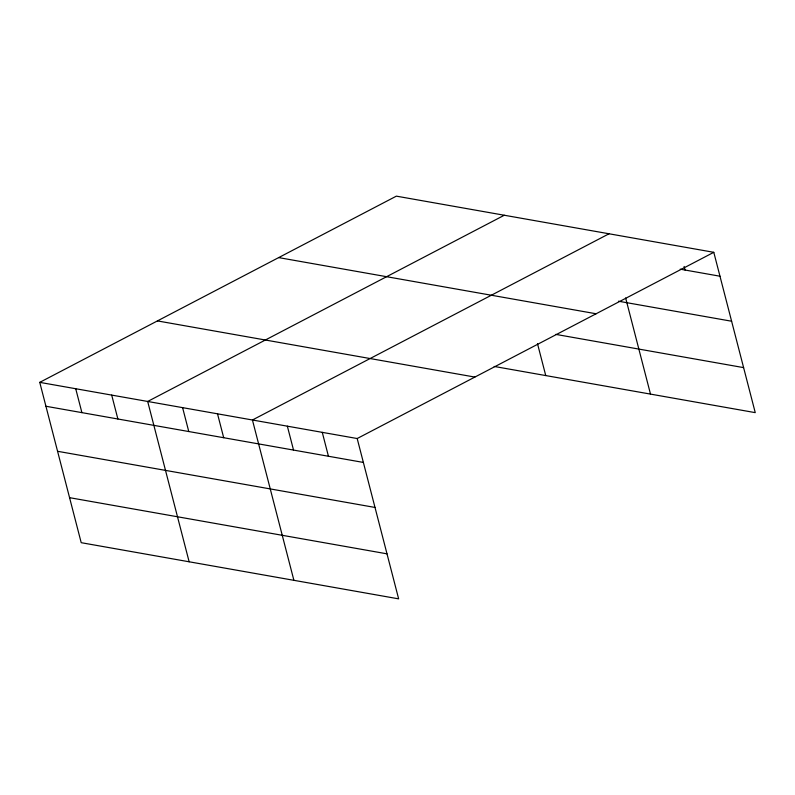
<?xml version="1.0" encoding="UTF-8"?>
<svg xmlns="http://www.w3.org/2000/svg" width="795" height="795" viewBox="0 0 795 795"><rect width="100%" height="100%" fill="white"/><g stroke="black" fill="none" stroke-linecap="round" stroke-linejoin="round"><path stroke-width="1.19" d="M39.75 382.365L357.184 438.532L398.643 598.854L81.209 542.687L39.75 382.365L396.357 196.146L713.791 252.313L755.25 412.635L494.182 366.445M504.278 215.246L147.681 401.465L189.14 561.787M609.03 233.78L252.432 419.998L293.892 580.32M357.184 438.532L713.791 252.313M680.232 269.177L719.972 276.213M618.431 301.206L731.609 321.23M278.677 257.6L596.111 313.767M555.775 334.377L743.603 367.618M157.43 320.912L474.863 377.078M45.931 406.265L363.365 462.432M57.578 451.292L375.011 507.449M69.572 497.67L387.006 553.837M684.127 266.444L685.052 270.032M625.635 297.956L650.499 394.101M537.47 343.579L545.748 375.568M322.263 432.351L328.444 456.25M287.353 426.17L293.534 450.079M217.512 413.817L223.693 437.717M182.592 407.636L188.773 431.536M111.698 395.095L117.879 418.995M75.724 388.735L81.905 412.635"/></g></svg>
